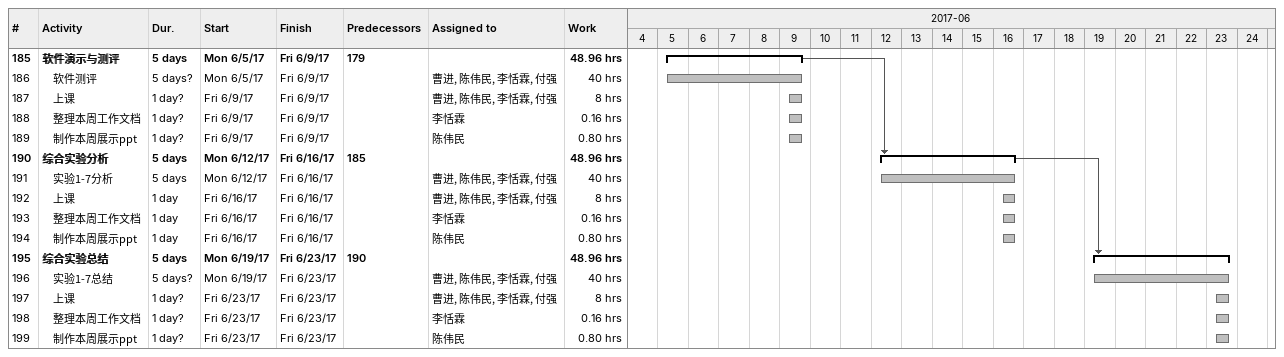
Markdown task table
| ID | Level | Task | Duration | Start | Finish | Predecessors | Resources | Work (h) |
|---|---|---|---|---|---|---|---|---|
| 185 | 1 | **软件演示与测评** | 5d | 2017-06-05 | 2017-06-09 | 179 |  | 48.96 |
| 186 | 2 | 软件测评 | 5d? | 2017-06-05 | 2017-06-09 |  | 曹进, 陈伟民, 李恬霖, 付强 | 40 |
| 187 | 2 | 上课 | 1d? | 2017-06-09 | 2017-06-09 |  | 曹进, 陈伟民, 李恬霖, 付强 | 8 |
| 188 | 2 | 整理本周工作文档 | 1d? | 2017-06-09 | 2017-06-09 |  | 李恬霖 | 0.16 |
| 189 | 2 | 制作本周展示ppt | 1d? | 2017-06-09 | 2017-06-09 |  | 陈伟民 | 0.80 |
| 190 | 1 | **综合实验分析** | 5d | 2017-06-12 | 2017-06-16 | 185 |  | 48.96 |
| 191 | 2 | 实验1-7分析 | 5d | 2017-06-12 | 2017-06-16 |  | 曹进, 陈伟民, 李恬霖, 付强 | 40 |
| 192 | 2 | 上课 | 1d | 2017-06-16 | 2017-06-16 |  | 曹进, 陈伟民, 李恬霖, 付强 | 8 |
| 193 | 2 | 整理本周工作文档 | 1d | 2017-06-16 | 2017-06-16 |  | 李恬霖 | 0.16 |
| 194 | 2 | 制作本周展示ppt | 1d | 2017-06-16 | 2017-06-16 |  | 陈伟民 | 0.80 |
| 195 | 1 | **综合实验总结** | 5d | 2017-06-19 | 2017-06-23 | 190 |  | 48.96 |
| 196 | 2 | 实验1-7总结 | 5d? | 2017-06-19 | 2017-06-23 |  | 曹进, 陈伟民, 李恬霖, 付强 | 40 |
| 197 | 2 | 上课 | 1d? | 2017-06-23 | 2017-06-23 |  | 曹进, 陈伟民, 李恬霖, 付强 | 8 |
| 198 | 2 | 整理本周工作文档 | 1d? | 2017-06-23 | 2017-06-23 |  | 李恬霖 | 0.16 |
| 199 | 2 | 制作本周展示ppt | 1d? | 2017-06-23 | 2017-06-23 |  | 陈伟民 | 0.80 |
